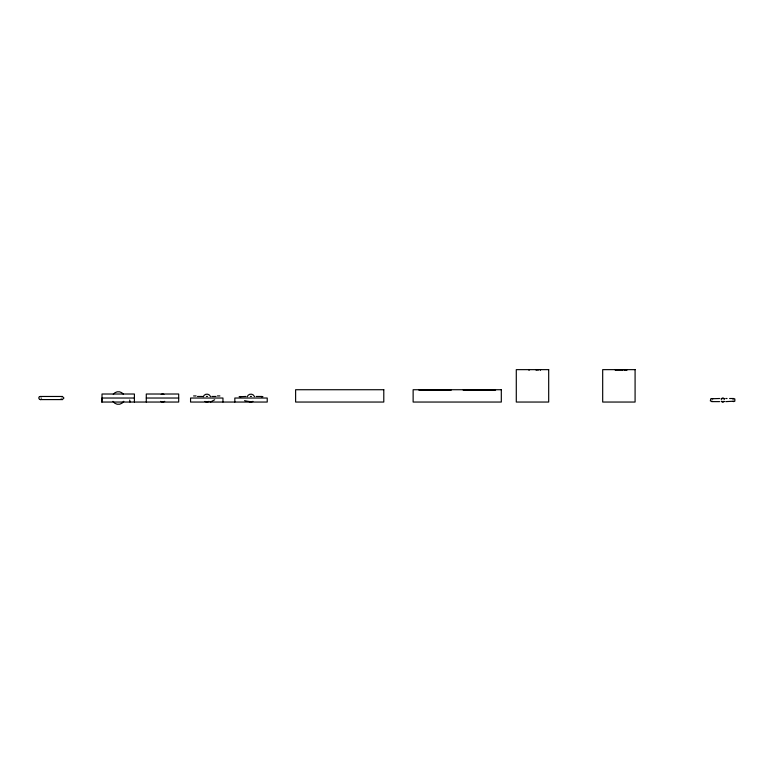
<?xml version="1.0" encoding="UTF-8"?>
<svg xmlns="http://www.w3.org/2000/svg" width="774" height="774" viewBox="0 0 774 774"><rect width="100%" height="100%" fill="white"/><g stroke="black" fill="none" stroke-linecap="round" stroke-linejoin="round"><path stroke-width="1.16" d="M537.901 370.436L538.24 369.643M540.3 370.282L540.562 369.643M624.308 370.436L624.637 369.643M626.698 370.282L626.969 369.643M536.169 370.349L536.546 369.643M622.577 370.349L622.944 369.643M41.544 398.891C39.648 401.425 37.104 396.646 40.258 396.472L62.365 396.472L63.923 398.029L62.365 399.587L40.258 399.587M732.649 398.968L734.845 398.968L734.845 401.164L725.76 401.619M210.451 402.045L214.669 399.752M61.504 396.743L62.365 396.472M239.108 396.743L245.939 396.472M261.225 396.743L262.947 396.743M712.496 401.358L710.339 400.932L710.774 398.774L719.617 398.504M723.922 401.319L723.39 401.483M721.765 398.803L722.403 398.62M615.407 370.146L622.683 370.146M624.483 370.146L626.698 370.146M418.889 390.106L451.29 390.106M463.162 390.106L495.563 390.106M193.587 395.94L196.122 395.94M217.388 395.94L219.922 395.94M197.486 396.472L202.653 396.472M211.844 396.472L216.023 396.472M256.117 396.472L262.086 396.472M134.405 398.029L102.004 398.029L101.607 402.045L178.688 402.045L178.688 394.014L146.286 394.014L146.286 402.045M146.286 398.029L178.688 398.029M725.76 398.504L727.047 398.504M729.592 398.504L733.742 398.504M711.635 401.619L719.617 401.619M711.635 398.504L712.738 398.968M733.742 401.619L732.881 401.358M239.979 396.472L240.84 396.743M40.258 396.472L41.351 396.927M62.365 399.587L61.069 398.891M722.336 401.493L721.774 401.329M723.322 398.629L724.232 398.997M244.555 400.671L251.405 402.045M615.146 369.643L615.514 370.34M528.748 369.643L529.106 370.34M129.703 400.042L130.022 402.045M234.832 402.045L234.832 398.029L267.233 398.029L267.233 402.045L190.559 402.045L190.559 398.029L222.96 398.029L222.96 402.045M134.405 402.045L134.405 394.014L102.004 394.014L102.004 402.045M721.329 398.833A1.567 1.345 -84.4 0 1 721.687 398.571M723.361 401.619A1.384 0.726 -3.3 0 1 722.248 401.638M722.306 398.504A1.393 0.745 -2.7 0 1 723.458 398.484M724.319 401.396A1.983 1.983 0 0 1 721.271 401.261M721.145 399.055A1.983 1.983 0 0 1 724.532 399.016M252.934 401.338A3.899 3.899 0 0 1 248.88 401.387M247.177 396.772A3.899 3.899 0 0 1 254.52 396.665M250.36 396.482A1.384 0.726 -3.3 0 1 251.473 396.462M206.377 396.472A1.393 0.745 -2.7 0 1 207.519 396.452M208.98 401.338A3.899 3.899 0 0 1 204.926 401.387M203.223 396.772A3.899 3.899 0 0 1 210.567 396.665M164.707 401.338A3.899 3.899 0 0 1 160.653 401.387M161.215 394.401A3.899 3.899 0 0 1 163.914 394.343M123.801 401.261A6.327 6.327 0 0 1 112.994 401.377M113.285 394.266A6.327 6.327 0 0 1 123.414 394.218M548.689 369.643L516.287 369.643L516.287 402.045L548.689 402.045L548.689 369.643M635.086 369.643L602.685 369.643L602.685 402.045L635.086 402.045L635.086 369.643M383.788 389.728L295.62 389.728L295.62 402.045L383.788 402.045L383.788 389.728M501.31 389.728L413.132 389.728L413.132 402.045L501.31 402.045L501.31 389.728"/></g></svg>
